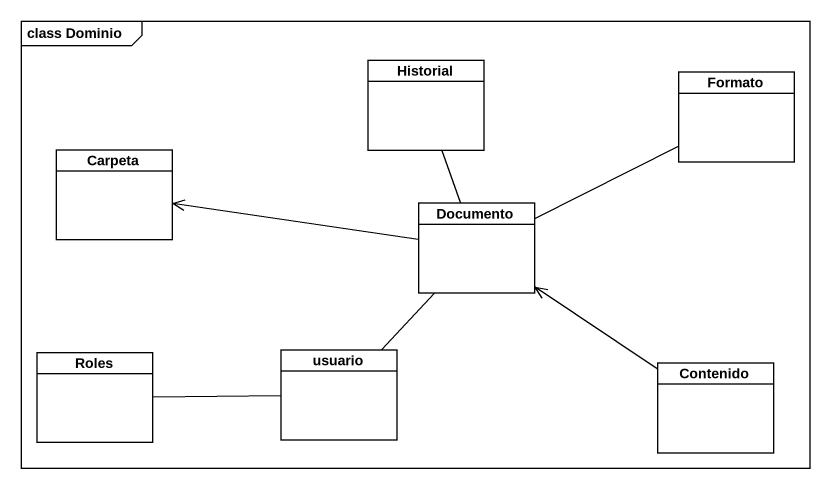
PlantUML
@startuml
mainframe class Dominio
hide circle
hide empty members
class Historial
class Formato
class Carpeta
class Documento
class Roles
class usuario
class Contenido
Formato -left- Documento
Documento -up- Historial
Documento -left-> Carpeta
Roles -right- usuario
usuario -up- Documento
Contenido -up-> Documento
@enduml
